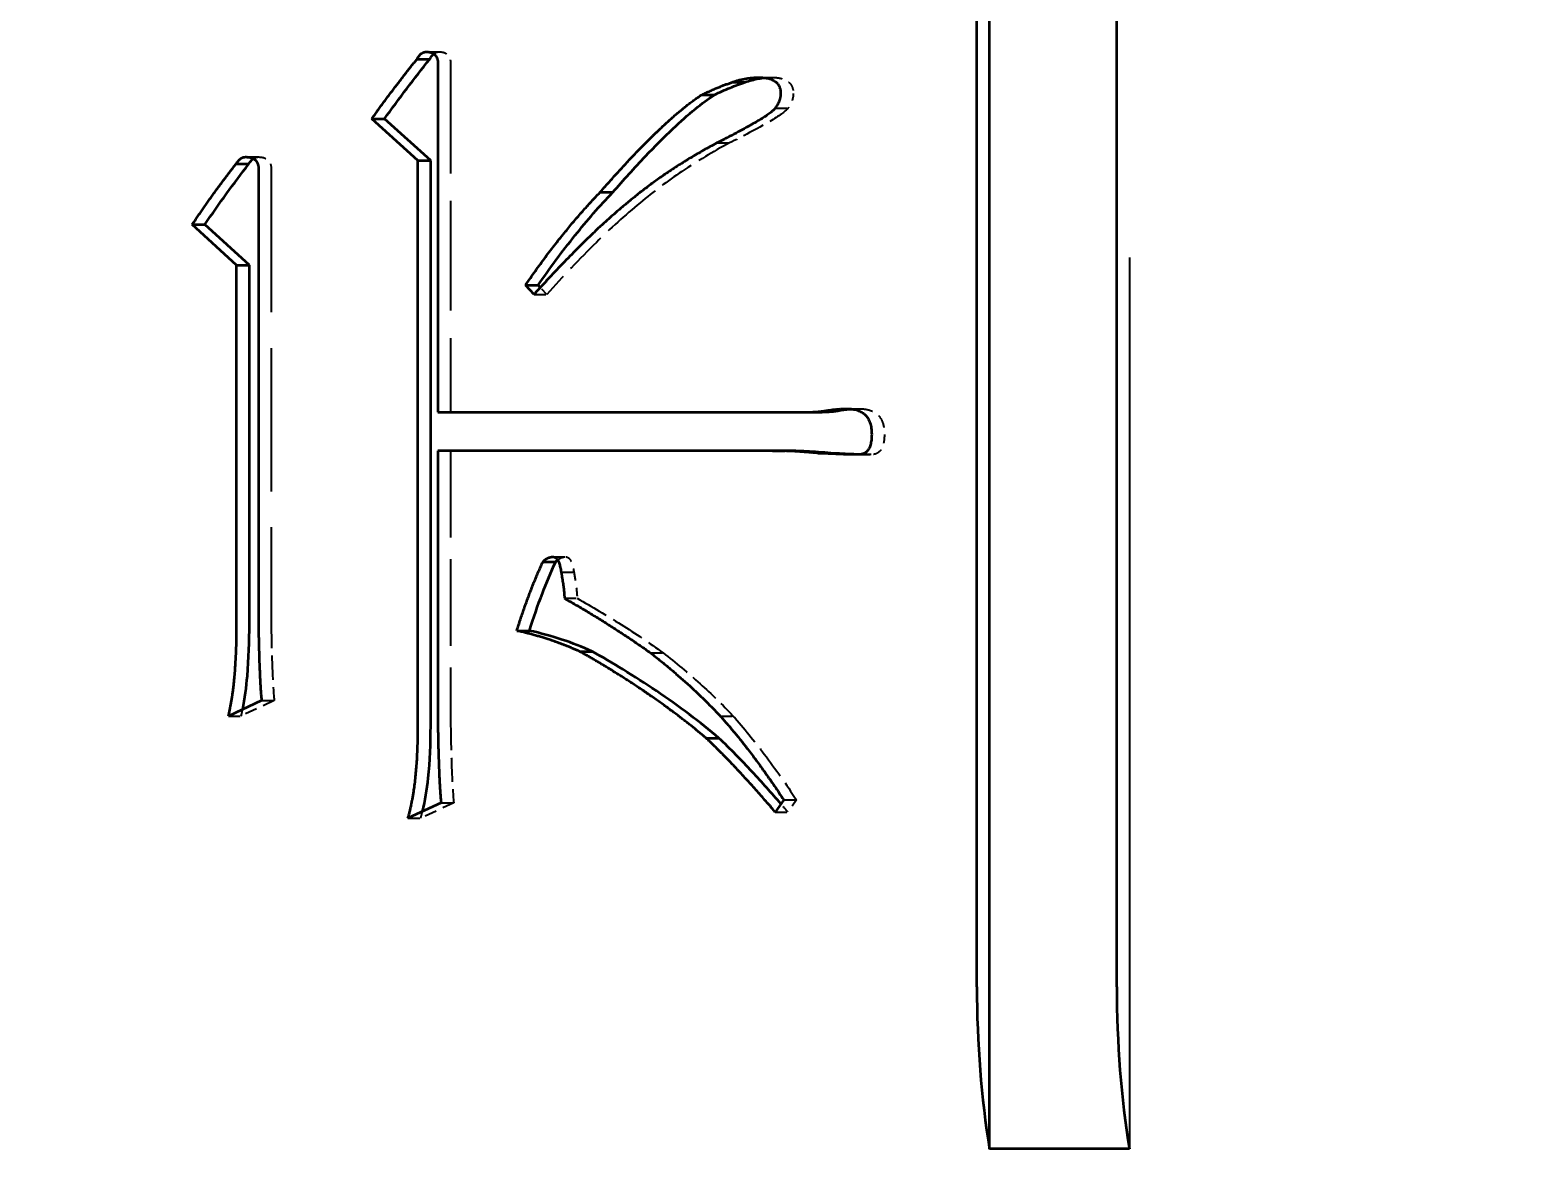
# Model space of a CAD drawing. Header units: millimetres. Extents: x 200 to 5740, y 200 to 4000.
# Drawn here: x 2720.31 to 2740.54, y 3590.01 to 3605.1 of the extents above; entities that cross this region are included whole.
import ezdxf

# ---------------------------------------------------------------- set-up
doc = ezdxf.new("R2010")
doc.units = ezdxf.units.MM
doc.header["$LTSCALE"] = 20
doc.linetypes.add('DASHED', pattern=[0.2067, 0.1654, -0.0413])
for name, color, linetype, lineweight in [('可見 (ISO)', 7, 'Continuous', 35), ('標註 (ISO)', 7, 'Continuous', 18), ('隱藏 (ISO)', 7, 'DASHED', 25)]:
    doc.layers.add(name, color=color, linetype=linetype, lineweight=lineweight)
doc.styles.add('註記文字 (JIS)', font='kaiu.ttf')
doc.dimstyles.new('預設 (JIS)', dxfattribs={"dimscale": 20, "dimtxt": 3, "dimasz": 3, "dimexe": 2, "dimexo": 1, "dimgap": 0.8, "dimtad": 1, "dimrnd": 1e-08, "dimdsep": 46, "dimtxsty": '註記文字 (JIS)', "dimblk": 'Filled-1', "dimcen": 0.09, "dimdle": 10, "dimclrd": 256, "dimclre": 256, "dimclrt": 256, "dimadec": 0, "dimazin": 2, "dimtfac": 0.833333, "dimtmove": 0, "dimatfit": 3, "dimfxl": 0, "dimtolj": 1, "dimtzin": 0, "dimlwd": -1, "dimlwe": -1, "dimarcsym": 0})

# ---------------------------------------------------------------- blocks, each defined once
blk = doc.blocks.new('Filled-1')
at = {"color": 0}
for p, q in [((0, 0), (-1, 0.16667)), ((-1, 0.16667), (-1, -0.16667)), ((-1, 0), (0, 0)), ((-1, -0.16667), (0, 0))]:
    blk.add_line(p, q, dxfattribs=at)
at = {"color": 0, "flags": 128}
blk.add_lwpolyline([(-1, -0.16667), (0, 0)], dxfattribs=at)
at = {"color": 0}
blk.add_solid([(-1, -0.16667), (0, 0), (-1, 0.16667), (-1, -0.16667)], dxfattribs=at)
blk = doc.blocks.new('*D59')
at = {"layer": 'Defpoints', "color": 0}
for p in [(2625.356, 3688.24), (2635.356, 3688.24), (2606.137, 3668.24)]:
    blk.add_point(p, dxfattribs=at)
at = {"layer": '標註 (ISO)'}
for p, q in [((2800.948, 3830.133), (2635.356, 3830.133)), ((2635.356, 3830.133), (2635.356, 3808.24)), ((2635.356, 3748.24), (2635.356, 3808.24)), ((2635.356, 3668.24), (2635.356, 3688.24)), ((2626.137, 3668.24), (2675.356, 3668.24)), ((2635.356, 3608.24), (2635.356, 3548.24))]:
    blk.add_line(p, q, dxfattribs=at)
at = {"layer": '標註 (ISO)', "xscale": 60, "yscale": 60, "zscale": 60}
for p, rotation in [((2635.356, 3688.24), 270), ((2635.356, 3668.24), 90)]:
    blk.add_blockref('Filled-1', p, dxfattribs=dict(at, rotation=rotation))
at = {"layer": '標註 (ISO)', "insert": (2711.356, 3910.111), "char_height": 60, "attachment_point": 1, "style": '註記文字 (JIS)'}
blk.add_mtext('\\A1;20', dxfattribs=at)

msp = doc.modelspace()

# ---------------------------------------------------------------- linework, layer by layer
at = {"layer": '可見 (ISO)'}
for p, q in [((2734.917, 3592.24), (2734.917, 3644.24)), ((2733.037, 3592.24), (2733.037, 3617.24)), ((2733.208, 3590.061), (2733.208, 3617.24)), ((2725.513, 3604.71), (2725.684, 3604.71)), ((2725.793, 3604.645), (2725.793, 3599.964)), ((2729.753, 3604.399), (2729.924, 3604.399)), ((2729.339, 3604.23), (2729.51, 3604.23)), ((2724.904, 3603.906), (2725.075, 3603.906)), ((2725.525, 3603.348), (2724.904, 3603.906)), ((2725.696, 3603.348), (2725.075, 3603.906)), ((2723.082, 3603.303), (2723.253, 3603.303)), ((2725.525, 3603.348), (2725.696, 3603.348)), ((2725.525, 3595.744), (2725.525, 3603.348)), ((2725.696, 3595.744), (2725.696, 3603.348)), ((2723.381, 3603.232), (2723.381, 3597.118)), ((2727.974, 3602.92), (2728.145, 3602.92)), ((2723.088, 3601.942), (2722.491, 3602.486)), ((2722.491, 3602.486), (2722.662, 3602.486)), ((2723.259, 3601.942), (2722.662, 3602.486)), ((2723.088, 3597.118), (2723.088, 3601.942)), ((2723.088, 3601.942), (2723.259, 3601.942)), ((2723.259, 3597.118), (2723.259, 3601.942)), ((2726.969, 3601.669), (2727.14, 3601.669)), ((2727.085, 3601.546), (2726.969, 3601.669)), ((2727.169, 3601.639), (2727.14, 3601.669)), ((2725.793, 3599.964), (2730.691, 3599.964)), ((2730.691, 3599.964), (2730.862, 3599.964)), ((2730.996, 3599.984), (2731.167, 3599.984)), ((2730.289, 3599.446), (2725.793, 3599.446)), ((2725.793, 3599.446), (2725.793, 3595.744)), ((2730.289, 3599.446), (2730.46, 3599.446)), ((2730.904, 3599.413), (2731.075, 3599.413)), ((2727.206, 3597.954), (2727.377, 3597.954)), ((2726.853, 3597.027), (2727.024, 3597.027)), ((2727.694, 3596.749), (2727.865, 3596.749)), ((2723.423, 3596.087), (2722.979, 3595.88)), ((2729.4, 3595.582), (2729.571, 3595.582)), ((2725.836, 3594.713), (2725.391, 3594.506)), ((2730.441, 3594.752), (2730.326, 3594.59)), ((2735.088, 3590.061), (2733.208, 3590.061))]:
    msp.add_line(p, q, dxfattribs=at)
for centre, major_axis, start_param, end_param in [((2734.747, 3592.24), (0, 5), 1.570796, 2.021823), ((2736.627, 3592.24), (0, -5), 4.712389, 5.163416)]:
    msp.add_ellipse(centre, major_axis=major_axis, ratio=0.34202, start_param=start_param, end_param=end_param, dxfattribs=at)
for points, degree in [([(2725.513, 3604.71), (2725.562, 3604.807), (2725.641, 3604.807)], 2), ([(2725.641, 3604.807), (2725.793, 3604.807), (2725.793, 3604.645)], 2), ([(2724.904, 3603.906), (2725.208, 3604.334), (2725.513, 3604.71)], 2), ([(2729.339, 3604.23), (2729.552, 3604.334), (2729.753, 3604.399)], 2), ([(2729.753, 3604.399), (2729.923, 3604.463), (2730.118, 3604.463)], 2), ([(2730.118, 3604.463), (2730.399, 3604.457), (2730.399, 3604.249)], 2), ([(2728.784, 3603.776), (2729.107, 3604.081), (2729.339, 3604.23)], 2), ([(2730.399, 3604.249), (2730.399, 3604.146), (2730.326, 3604.048)], 2), ([(2730.326, 3604.048), (2730.228, 3603.925), (2729.54, 3603.582)], 2), ([(2727.974, 3602.92), (2728.449, 3603.465), (2728.784, 3603.776)], 2), ([(2729.54, 3603.582), (2728.863, 3603.219), (2728.34, 3602.778)], 2), ([(2722.491, 3602.486), (2722.784, 3602.92), (2723.082, 3603.303)], 2), ([(2723.082, 3603.303), (2723.137, 3603.394), (2723.21, 3603.394)], 2), ([(2723.21, 3603.394), (2723.381, 3603.394), (2723.381, 3603.232)], 2), ([(2726.969, 3601.669), (2727.462, 3602.389), (2727.974, 3602.92)], 2), ([(2728.34, 3602.778), (2727.791, 3602.33), (2727.085, 3601.546)], 2), ([(2730.691, 3599.964), (2730.916, 3599.964), (2730.996, 3599.984)], 2), ([(2730.996, 3599.984), (2731.178, 3600.01), (2731.288, 3600.01)], 2), ([(2731.288, 3600.01), (2731.623, 3600.01), (2731.623, 3599.666)], 2), ([(2731.623, 3599.666), (2731.623, 3599.394), (2731.446, 3599.394)], 2), ([(2730.904, 3599.413), (2730.551, 3599.446), (2730.289, 3599.446)], 2), ([(2731.446, 3599.394), (2731.239, 3599.394), (2730.904, 3599.413)], 2), ([(2726.853, 3597.027), (2727.024, 3597.565), (2727.206, 3597.954)], 2), ([(2727.206, 3597.954), (2727.267, 3598.019), (2727.34, 3598.019)], 2), ([(2727.34, 3598.019), (2727.42, 3598.019), (2727.45, 3597.812)], 2), ([(2727.377, 3597.954), (2727.385, 3597.963), (2727.393, 3597.97), (2727.402, 3597.977)], 3), ([(2727.45, 3597.812), (2727.493, 3597.565), (2727.493, 3597.462)], 2), ([(2727.493, 3597.462), (2728.096, 3597.125), (2728.65, 3596.729)], 2), ([(2722.979, 3595.88), (2723.088, 3596.34), (2723.088, 3597.118)], 2), ([(2723.381, 3597.118), (2723.393, 3596.366), (2723.423, 3596.087)], 2), ([(2727.694, 3596.749), (2727.31, 3596.924), (2726.853, 3597.027)], 2), ([(2728.559, 3596.217), (2728.096, 3596.528), (2727.694, 3596.749)], 2), ([(2728.65, 3596.729), (2729.174, 3596.321), (2729.588, 3595.88)], 2), ([(2729.4, 3595.582), (2729.028, 3595.899), (2728.559, 3596.217)], 2), ([(2729.588, 3595.88), (2730.003, 3595.42), (2730.441, 3594.752)], 2), ([(2725.391, 3594.506), (2725.525, 3594.966), (2725.525, 3595.744)], 2), ([(2725.793, 3595.744), (2725.805, 3594.992), (2725.836, 3594.713)], 2), ([(2730.326, 3594.59), (2729.832, 3595.173), (2729.4, 3595.582)], 2)]:
    msp.add_open_spline(points, degree=degree, dxfattribs=at)
for points, knots in [([(2725.684, 3604.71), (2725.695, 3604.731), (2725.708, 3604.752), (2725.729, 3604.773), (2725.734, 3604.777), (2725.738, 3604.781)], [-0.017713048, -0.017713048, -0.017713048, -0.017713048, -0.010346482, -0.010346482, -0.008491476, -0.008491476, -0.008491476, -0.008491476]), ([(2725.075, 3603.906), (2725.174, 3604.046), (2725.276, 3604.184), (2725.479, 3604.452), (2725.58, 3604.582), (2725.684, 3604.71)], [-0.1032498, -0.1032498, -0.1032498, -0.1032498, -0.0506161, -0.0506161, 0, 0, 0, 0]), ([(2729.51, 3604.23), (2729.579, 3604.264), (2729.649, 3604.295), (2729.787, 3604.351), (2729.855, 3604.376), (2729.924, 3604.399)], [-0.04720622, -0.04720622, -0.04720622, -0.04720622, -0.02295554, -0.02295554, 0, 0, 0, 0]), ([(2729.924, 3604.399), (2729.981, 3604.42), (2730.04, 3604.437), (2730.128, 3604.452), (2730.157, 3604.456), (2730.185, 3604.459)], [-0.03970776, -0.03970776, -0.03970776, -0.03970776, -0.02021488, -0.02021488, -0.01117425, -0.01117425, -0.01117425, -0.01117425]), ([(2728.955, 3603.776), (2729.051, 3603.867), (2729.153, 3603.959), (2729.335, 3604.108), (2729.423, 3604.174), (2729.51, 3604.23)], [-0.07341868, -0.07341868, -0.07341868, -0.07341868, -0.03234836, -0.03234836, 0, 0, 0, 0]), ([(2728.145, 3602.92), (2728.287, 3603.083), (2728.437, 3603.25), (2728.703, 3603.531), (2728.83, 3603.66), (2728.955, 3603.776)], [-0.1197935, -0.1197935, -0.1197935, -0.1197935, -0.0530131, -0.0530131, 0, 0, 0, 0]), ([(2722.662, 3602.486), (2722.758, 3602.628), (2722.856, 3602.769), (2723.053, 3603.041), (2723.152, 3603.173), (2723.253, 3603.303)], [-0.103079, -0.103079, -0.103079, -0.103079, -0.0506118, -0.0506118, 0, 0, 0, 0]), ([(2723.253, 3603.303), (2723.264, 3603.321), (2723.277, 3603.339), (2723.299, 3603.361), (2723.306, 3603.366), (2723.313, 3603.371)], [-0.017154959, -0.017154959, -0.017154959, -0.017154959, -0.010550052, -0.010550052, -0.00776043, -0.00776043, -0.00776043, -0.00776043]), ([(2727.14, 3601.669), (2727.298, 3601.9), (2727.464, 3602.125), (2727.799, 3602.542), (2727.968, 3602.736), (2728.145, 3602.92)], [-0.1645869, -0.1645869, -0.1645869, -0.1645869, -0.079054, -0.079054, 0, 0, 0, 0]), ([(2730.862, 3599.964), (2730.922, 3599.964), (2730.991, 3599.965), (2731.09, 3599.972), (2731.135, 3599.976), (2731.167, 3599.984)], [-0.02619347, -0.02619347, -0.02619347, -0.02619347, -0.01040425, -0.01040425, 0, 0, 0, 0]), ([(2731.167, 3599.984), (2731.22, 3599.991), (2731.277, 3599.998), (2731.34, 3600.004), (2731.349, 3600.005), (2731.358, 3600.005)], [-0.03066843, -0.03066843, -0.03066843, -0.03066843, -0.01329305, -0.01329305, -0.01042125, -0.01042125, -0.01042125, -0.01042125]), ([(2731.075, 3599.413), (2730.966, 3599.423), (2730.854, 3599.432), (2730.651, 3599.442), (2730.554, 3599.446), (2730.46, 3599.446)], [-0.06514136, -0.06514136, -0.06514136, -0.06514136, -0.03008373, -0.03008373, 0, 0, 0, 0]), ([(2731.475, 3599.396), (2731.442, 3599.396), (2731.41, 3599.397), (2731.279, 3599.402), (2731.175, 3599.407), (2731.075, 3599.413)], [-0.04186814, -0.04186814, -0.04186814, -0.04186814, -0.03181499, -0.03181499, 0, 0, 0, 0]), ([(2727.024, 3597.027), (2727.077, 3597.195), (2727.135, 3597.364), (2727.252, 3597.672), (2727.312, 3597.816), (2727.377, 3597.954)], [-0.0996258, -0.0996258, -0.0996258, -0.0996258, -0.04647332, -0.04647332, 0, 0, 0, 0]), ([(2723.169, 3595.969), (2723.199, 3596.117), (2723.219, 3596.272), (2723.252, 3596.648), (2723.259, 3596.889), (2723.259, 3597.118)], [-0.1133161, -0.1133161, -0.1133161, -0.1133161, -0.0688549, -0.0688549, 0, 0, 0, 0]), ([(2727.865, 3596.749), (2727.733, 3596.809), (2727.599, 3596.861), (2727.318, 3596.954), (2727.172, 3596.994), (2727.024, 3597.027)], [-0.09383492, -0.09383492, -0.09383492, -0.09383492, -0.0482315, -0.0482315, 0, 0, 0, 0]), ([(2728.73, 3596.217), (2728.583, 3596.316), (2728.433, 3596.413), (2728.145, 3596.59), (2728.005, 3596.672), (2727.865, 3596.749)], [-0.1060604, -0.1060604, -0.1060604, -0.1060604, -0.0504878, -0.0504878, 0, 0, 0, 0]), ([(2729.571, 3595.582), (2729.442, 3595.692), (2729.309, 3595.798), (2729.029, 3596.009), (2728.88, 3596.115), (2728.73, 3596.217)], [-0.1096036, -0.1096036, -0.1096036, -0.1096036, -0.0569139, -0.0569139, 0, 0, 0, 0]), ([(2725.586, 3594.597), (2725.623, 3594.743), (2725.646, 3594.897), (2725.687, 3595.274), (2725.696, 3595.514), (2725.696, 3595.744)], [-0.1135715, -0.1135715, -0.1135715, -0.1135715, -0.0689435, -0.0689435, 0, 0, 0, 0]), ([(2730.403, 3594.699), (2730.278, 3594.845), (2730.149, 3594.99), (2729.874, 3595.284), (2729.724, 3595.437), (2729.571, 3595.582)], [-0.1245916, -0.1245916, -0.1245916, -0.1245916, -0.0653934, -0.0653934, 0, 0, 0, 0])]:
    msp.add_open_spline(points, degree=3, knots=knots, dxfattribs=at)
at = {"layer": '隱藏 (ISO)', "ltscale": 5.36723}
msp.add_line((2735.088, 3646.42), (2735.088, 3590.061), dxfattribs=at)
at = {"layer": '隱藏 (ISO)', "ltscale": 0.047517}
for p, q in [((2725.641, 3604.807), (2725.812, 3604.807)), ((2730.118, 3604.463), (2730.289, 3604.463)), ((2730.326, 3604.048), (2730.497, 3604.048)), ((2729.54, 3603.582), (2729.711, 3603.582)), ((2723.21, 3603.394), (2723.381, 3603.394)), ((2727.085, 3601.546), (2727.256, 3601.546)), ((2731.288, 3600.01), (2731.459, 3600.01)), ((2731.446, 3599.394), (2731.617, 3599.394)), ((2727.34, 3598.019), (2727.511, 3598.019)), ((2727.45, 3597.812), (2727.621, 3597.812)), ((2727.493, 3597.462), (2727.664, 3597.462)), ((2728.65, 3596.729), (2728.821, 3596.729)), ((2723.423, 3596.087), (2723.594, 3596.087)), ((2722.979, 3595.88), (2723.15, 3595.88)), ((2729.588, 3595.88), (2729.759, 3595.88)), ((2725.836, 3594.713), (2726.007, 3594.713)), ((2730.441, 3594.752), (2730.612, 3594.752)), ((2725.391, 3594.506), (2725.562, 3594.506)), ((2730.326, 3594.59), (2730.497, 3594.59))]:
    msp.add_line(p, q, dxfattribs=at)
at = {"layer": '隱藏 (ISO)', "ltscale": 0.445667}
msp.add_line((2725.964, 3604.645), (2725.964, 3599.964), dxfattribs=at)
at = {"layer": '隱藏 (ISO)', "ltscale": 0.582114}
msp.add_line((2723.552, 3603.232), (2723.552, 3597.118), dxfattribs=at)
at = {"layer": '隱藏 (ISO)', "ltscale": 0.012376}
msp.add_line((2727.256, 3601.546), (2727.169, 3601.639), dxfattribs=at)
at = {"layer": '隱藏 (ISO)', "ltscale": 0.352439}
msp.add_line((2725.964, 3599.446), (2725.964, 3595.744), dxfattribs=at)
at = {"layer": '隱藏 (ISO)', "ltscale": 0.049111}
for p, q in [((2723.594, 3596.087), (2723.15, 3595.88)), ((2726.007, 3594.713), (2725.562, 3594.506))]:
    msp.add_line(p, q, dxfattribs=at)
at = {"layer": '隱藏 (ISO)', "ltscale": 0.019287}
msp.add_line((2730.612, 3594.752), (2730.497, 3594.59), dxfattribs=at)
at = {"layer": '隱藏 (ISO)', "ltscale": 0.007898}
msp.add_open_spline([(2725.738, 3604.781), (2725.746, 3604.788), (2725.755, 3604.793), (2725.78, 3604.804), (2725.795, 3604.807), (2725.812, 3604.807)], degree=3, knots=[-0.008491476, -0.008491476, -0.008491476, -0.008491476, -0.005219182, -0.005219182, 0, 0, 0, 0], dxfattribs=at)
at = {"layer": '隱藏 (ISO)', "ltscale": 0.024955}
msp.add_open_spline([(2725.812, 3604.807), (2725.827, 3604.807), (2725.842, 3604.806), (2725.87, 3604.8), (2725.882, 3604.796), (2725.907, 3604.784), (2725.919, 3604.775), (2725.939, 3604.751), (2725.947, 3604.737), (2725.961, 3604.697), (2725.964, 3604.67), (2725.964, 3604.645)], degree=3, knots=[-0.02628053, -0.02628053, -0.02628053, -0.02628053, -0.02147449, -0.02147449, -0.01730639, -0.01730639, -0.01271201, -0.01271201, -0.00766332, -0.00766332, 0, 0, 0, 0], dxfattribs=at)
at = {"layer": '隱藏 (ISO)', "ltscale": 0.010526}
msp.add_open_spline([(2730.185, 3604.459), (2730.219, 3604.462), (2730.254, 3604.463), (2730.289, 3604.463)], degree=3, dxfattribs=at)
at = {"layer": '隱藏 (ISO)', "ltscale": 0.039459}
msp.add_open_spline([(2730.289, 3604.463), (2730.322, 3604.463), (2730.357, 3604.46), (2730.416, 3604.448), (2730.442, 3604.439), (2730.487, 3604.417), (2730.506, 3604.404), (2730.537, 3604.371), (2730.548, 3604.352), (2730.566, 3604.305), (2730.57, 3604.277), (2730.57, 3604.249)], degree=3, knots=[-0.04151976, -0.04151976, -0.04151976, -0.04151976, -0.03096257, -0.03096257, -0.02232269, -0.02232269, -0.01512801, -0.01512801, -0.00839092, -0.00839092, 0, 0, 0, 0], dxfattribs=at)
at = {"layer": '隱藏 (ISO)', "ltscale": 0.020832}
msp.add_open_spline([(2730.57, 3604.249), (2730.57, 3604.214), (2730.563, 3604.18), (2730.538, 3604.111), (2730.519, 3604.079), (2730.497, 3604.048)], degree=3, knots=[-0.02210268, -0.02210268, -0.02210268, -0.02210268, -0.01153636, -0.01153636, 0, 0, 0, 0], dxfattribs=at)
at = {"layer": '隱藏 (ISO)', "ltscale": 0.091416}
msp.add_open_spline([(2730.497, 3604.048), (2730.463, 3604.006), (2730.378, 3603.945), (2730.089, 3603.774), (2729.877, 3603.664), (2729.711, 3603.582)], degree=3, knots=[-0.1040939, -0.1040939, -0.1040939, -0.1040939, -0.0584881, -0.0584881, 0, 0, 0, 0], dxfattribs=at)
at = {"layer": '隱藏 (ISO)', "ltscale": 0.143861}
msp.add_open_spline([(2729.711, 3603.582), (2729.493, 3603.465), (2729.279, 3603.338), (2728.879, 3603.069), (2728.69, 3602.929), (2728.511, 3602.778)], degree=3, knots=[-0.1511077, -0.1511077, -0.1511077, -0.1511077, -0.0731842, -0.0731842, 0, 0, 0, 0], dxfattribs=at)
at = {"layer": '隱藏 (ISO)', "ltscale": 0.007214}
msp.add_open_spline([(2723.313, 3603.371), (2723.32, 3603.376), (2723.327, 3603.38), (2723.35, 3603.39), (2723.365, 3603.394), (2723.381, 3603.394)], degree=3, knots=[-0.00776043, -0.00776043, -0.00776043, -0.00776043, -0.005105557, -0.005105557, 0, 0, 0, 0], dxfattribs=at)
at = {"layer": '隱藏 (ISO)', "ltscale": 0.026475}
msp.add_open_spline([(2723.381, 3603.394), (2723.399, 3603.394), (2723.417, 3603.392), (2723.45, 3603.386), (2723.465, 3603.381), (2723.492, 3603.367), (2723.505, 3603.358), (2723.527, 3603.334), (2723.535, 3603.32), (2723.549, 3603.281), (2723.552, 3603.256), (2723.552, 3603.232)], degree=3, knots=[-0.02790318, -0.02790318, -0.02790318, -0.02790318, -0.02217642, -0.02217642, -0.01730143, -0.01730143, -0.01243101, -0.01243101, -0.00732904, -0.00732904, 0, 0, 0, 0], dxfattribs=at)
at = {"layer": '隱藏 (ISO)', "ltscale": 0.173083}
msp.add_open_spline([(2728.511, 3602.778), (2728.309, 3602.613), (2728.109, 3602.429), (2727.695, 3602.023), (2727.47, 3601.784), (2727.256, 3601.546)], degree=3, knots=[-0.1796743, -0.1796743, -0.1796743, -0.1796743, -0.0987234, -0.0987234, 0, 0, 0, 0], dxfattribs=at)
at = {"layer": '隱藏 (ISO)', "ltscale": 0.010113}
msp.add_open_spline([(2731.358, 3600.005), (2731.392, 3600.008), (2731.426, 3600.01), (2731.459, 3600.01)], degree=3, dxfattribs=at)
at = {"layer": '隱藏 (ISO)', "ltscale": 0.054022}
msp.add_open_spline([(2731.459, 3600.01), (2731.493, 3600.01), (2731.527, 3600.007), (2731.589, 3599.994), (2731.617, 3599.985), (2731.672, 3599.958), (2731.697, 3599.939), (2731.742, 3599.889), (2731.758, 3599.858), (2731.788, 3599.775), (2731.794, 3599.719), (2731.794, 3599.666)], degree=3, knots=[-0.05679447, -0.05679447, -0.05679447, -0.05679447, -0.04600689, -0.04600689, -0.03670603, -0.03670603, -0.02677184, -0.02677184, -0.01602614, -0.01602614, 0, 0, 0, 0], dxfattribs=at)
at = {"layer": '隱藏 (ISO)', "ltscale": 0.035713}
msp.add_open_spline([(2731.794, 3599.666), (2731.794, 3599.633), (2731.792, 3599.599), (2731.782, 3599.54), (2731.776, 3599.514), (2731.756, 3599.471), (2731.746, 3599.453), (2731.718, 3599.425), (2731.703, 3599.414), (2731.664, 3599.397), (2731.641, 3599.394), (2731.617, 3599.394)], degree=3, knots=[-0.0375598, -0.0375598, -0.0375598, -0.0375598, -0.02767125, -0.02767125, -0.01966501, -0.01966501, -0.01339554, -0.01339554, -0.00747027, -0.00747027, 0, 0, 0, 0], dxfattribs=at)
at = {"layer": '隱藏 (ISO)', "ltscale": 0.014355}
msp.add_open_spline([(2731.617, 3599.394), (2731.571, 3599.394), (2731.523, 3599.394), (2731.475, 3599.396)], degree=3, dxfattribs=at)
at = {"layer": '隱藏 (ISO)', "ltscale": 0.011934}
msp.add_open_spline([(2727.402, 3597.977), (2727.415, 3597.989), (2727.43, 3597.998), (2727.467, 3598.015), (2727.489, 3598.019), (2727.511, 3598.019)], degree=3, knots=[-0.01276152, -0.01276152, -0.01276152, -0.01276152, -0.00727436, -0.00727436, 0, 0, 0, 0], dxfattribs=at)
at = {"layer": '隱藏 (ISO)', "ltscale": 0.024241}
msp.add_open_spline([(2727.511, 3598.019), (2727.518, 3598.019), (2727.525, 3598.018), (2727.539, 3598.013), (2727.545, 3598.009), (2727.562, 3597.994), (2727.571, 3597.981), (2727.598, 3597.93), (2727.612, 3597.876), (2727.621, 3597.812)], degree=3, knots=[-0.03333303, -0.03333303, -0.03333303, -0.03333303, -0.0299471, -0.0299471, -0.02645618, -0.02645618, -0.01936509, -0.01936509, 0, 0, 0, 0], dxfattribs=at)
at = {"layer": '隱藏 (ISO)', "ltscale": 0.033555}
msp.add_open_spline([(2727.621, 3597.812), (2727.633, 3597.745), (2727.645, 3597.669), (2727.658, 3597.559), (2727.664, 3597.505), (2727.664, 3597.462)], degree=3, knots=[-0.03375525, -0.03375525, -0.03375525, -0.03375525, -0.0128785, -0.0128785, 0, 0, 0, 0], dxfattribs=at)
at = {"layer": '隱藏 (ISO)', "ltscale": 0.136451}
msp.add_open_spline([(2727.664, 3597.462), (2727.864, 3597.35), (2728.061, 3597.233), (2728.447, 3596.989), (2728.636, 3596.862), (2728.821, 3596.729)], degree=3, knots=[-0.1434126, -0.1434126, -0.1434126, -0.1434126, -0.0713387, -0.0713387, 0, 0, 0, 0], dxfattribs=at)
at = {"layer": '隱藏 (ISO)', "ltscale": 0.098191}
for points in [[(2723.552, 3597.118), (2723.555, 3596.917), (2723.56, 3596.687), (2723.573, 3596.368), (2723.581, 3596.206), (2723.594, 3596.087)], [(2725.964, 3595.744), (2725.967, 3595.542), (2725.972, 3595.312), (2725.986, 3594.994), (2725.994, 3594.831), (2726.007, 3594.713)]]:
    msp.add_open_spline(points, degree=3, knots=[-0.09786104, -0.09786104, -0.09786104, -0.09786104, -0.03568924, -0.03568924, 0, 0, 0, 0], dxfattribs=at)
at = {"layer": '隱藏 (ISO)', "ltscale": 0.124849}
msp.add_open_spline([(2728.821, 3596.729), (2728.991, 3596.597), (2729.157, 3596.458), (2729.47, 3596.175), (2729.618, 3596.031), (2729.759, 3595.88)], degree=3, knots=[-0.1311576, -0.1311576, -0.1311576, -0.1311576, -0.0638911, -0.0638911, 0, 0, 0, 0], dxfattribs=at)
at = {"layer": '隱藏 (ISO)', "ltscale": 0.008595}
msp.add_open_spline([(2723.15, 3595.88), (2723.157, 3595.909), (2723.163, 3595.939), (2723.169, 3595.969)], degree=3, dxfattribs=at)
at = {"layer": '隱藏 (ISO)', "ltscale": 0.137918}
msp.add_open_spline([(2729.759, 3595.88), (2729.906, 3595.717), (2730.047, 3595.544), (2730.33, 3595.169), (2730.475, 3594.961), (2730.612, 3594.752)], degree=3, knots=[-0.1442897, -0.1442897, -0.1442897, -0.1442897, -0.0765892, -0.0765892, 0, 0, 0, 0], dxfattribs=at)
at = {"layer": '隱藏 (ISO)', "ltscale": 0.013935}
msp.add_open_spline([(2730.497, 3594.59), (2730.466, 3594.626), (2730.435, 3594.663), (2730.403, 3594.699)], degree=3, dxfattribs=at)
at = {"layer": '隱藏 (ISO)', "ltscale": 0.008932}
msp.add_open_spline([(2725.562, 3594.506), (2725.571, 3594.535), (2725.579, 3594.566), (2725.586, 3594.597)], degree=3, dxfattribs=at)

# ---------------------------------------------------------------- dimensions: what is measured, and where the dimension line sits
at = {"layer": '標註 (ISO)'}
dim = msp.add_linear_dim(base=(2635.356, 3688.24), p1=(2606.137, 3668.24), p2=(2625.356, 3688.24), angle=90, dimstyle='預設 (JIS)', override={"dimgap": 0.8, "dimtih": 1, "dimtoh": 1, "dimdec": 2, "dimse2": 1, "dimtol": 0, "dimlim": 0, "dimtp": 0, "dimtm": 0, "dimtdec": 2, "dimtofl": 1, "dimtmove": 1, "dimatfit": 1}, dxfattribs=at)
dim.commit()
dim.dimension.update_dxf_attribs({"geometry": '*D59', "text_midpoint": (2638.007, 3830.133), "dimtype": 160})

doc.saveas('drawing.dxf')
